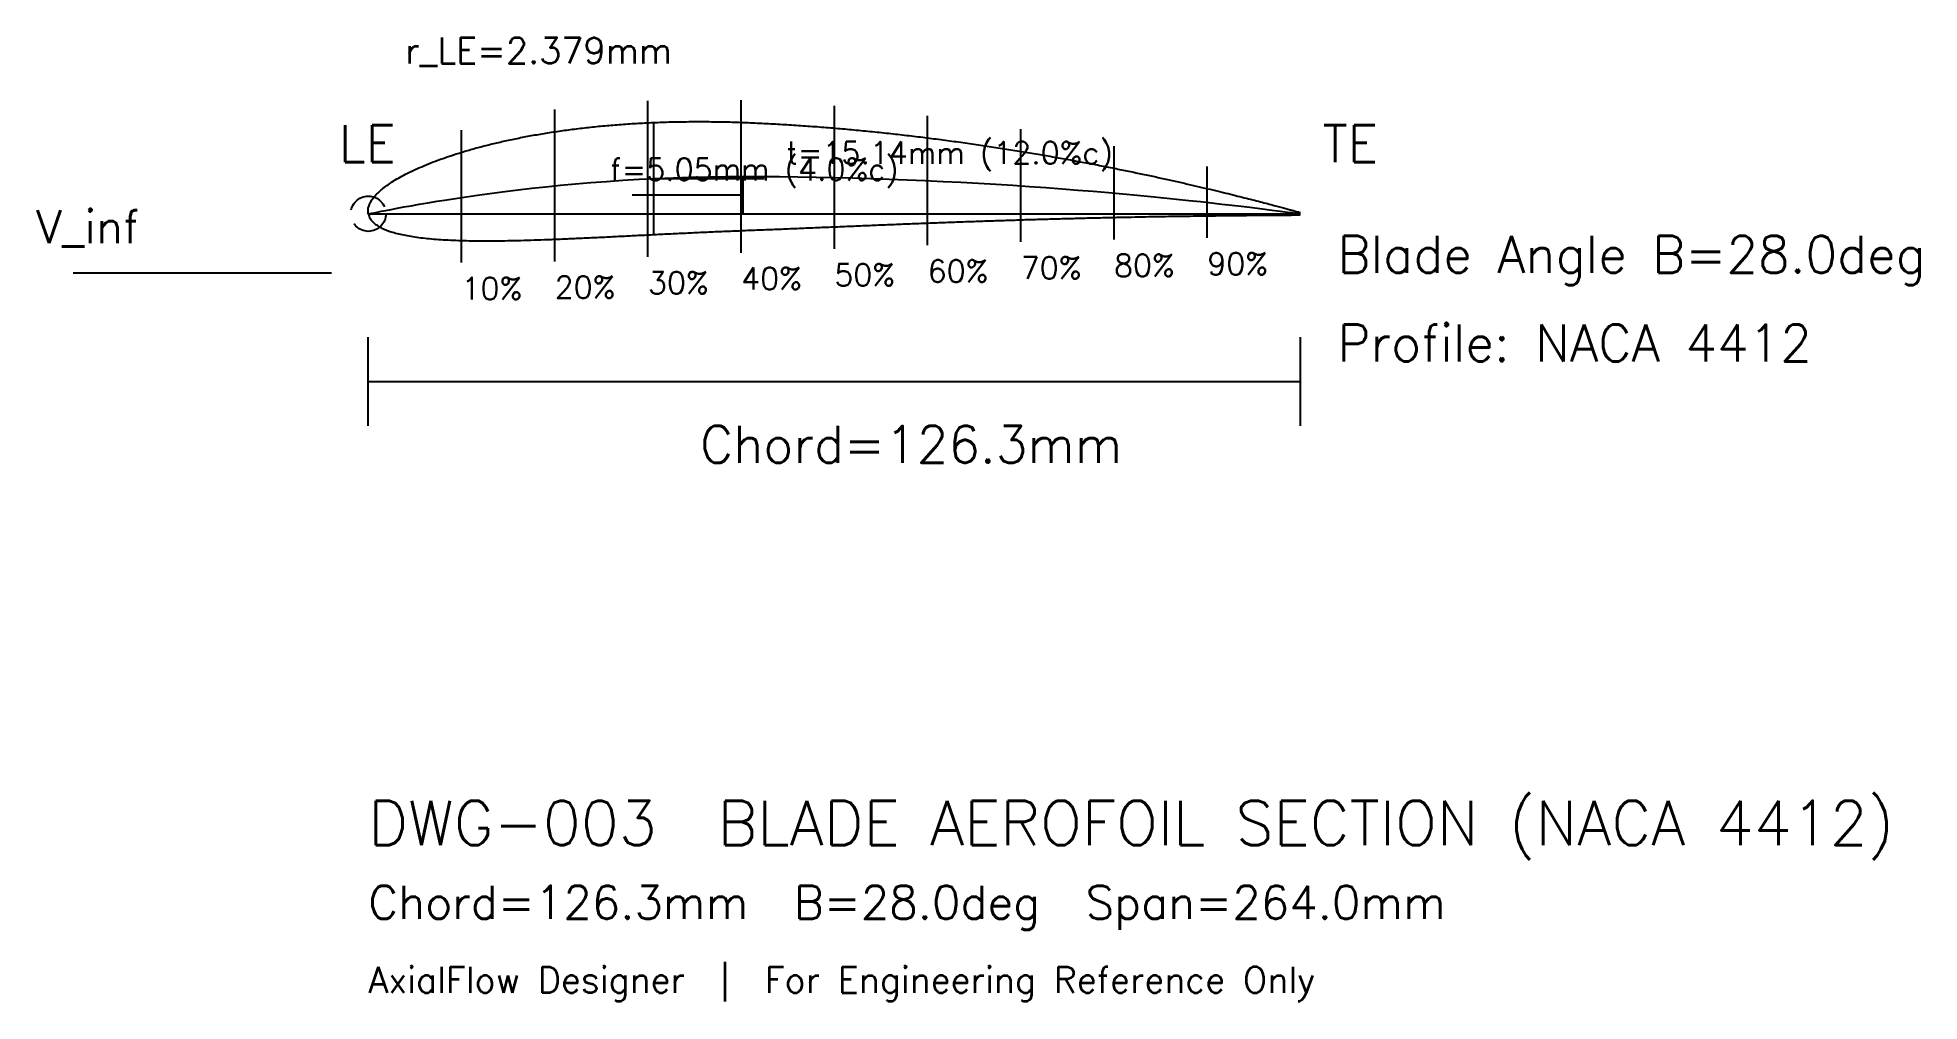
# Model space of a CAD drawing. Extents: x -45 to 210, y -107 to 24.
import ezdxf

# ---------------------------------------------------------------- set-up
doc = ezdxf.new("R2010")
doc.units = 0
doc.linetypes.add('DASHED', pattern=[8, 6, -2])
for name, color, linetype in [('ANNOTATION', 3, 'Continuous'), ('BLADE_SURFACE', 5, 'Continuous'), ('CAMBER_LINE', 4, 'Continuous'), ('CENTERLINE', 1, 'Continuous'), ('DIMENSIONS', 7, 'Continuous'), ('STATION_TICKS', 9, 'Continuous'), ('TITLE_BLOCK', 5, 'Continuous')]:
    doc.layers.add(name, color=color, linetype=linetype)
doc.styles.get("Standard").update_dxf_attribs({"font": 'simplex.shx'})

msp = doc.modelspace()

# ---------------------------------------------------------------- linework, layer by layer
at = {"layer": 'ANNOTATION'}
msp.add_line((-40, -8), (-5, -8), dxfattribs=at)
at = {"layer": 'BLADE_SURFACE'}
for points in [[(0, 0), (-0.02, 0.15), (-0.04, 0.29), (-0.04, 0.44), (-0.04, 0.44), (-0.04, 0.59), (-0.01, 0.74), (0.02, 0.89), (0.02, 0.89), (0.06, 1.04), (0.12, 1.2), (0.19, 1.35), (0.19, 1.35), (0.26, 1.51), (0.34, 1.67), (0.45, 1.83), (0.45, 1.83), (0.55, 1.99), (0.67, 2.15), (0.81, 2.31), (0.81, 2.31), (0.95, 2.47), (1.1, 2.64), (1.27, 2.81), (1.27, 2.81), (1.44, 2.97), (1.63, 3.14), (1.83, 3.31), (1.83, 3.31), (2.03, 3.47), (2.25, 3.64), (2.49, 3.81), (2.49, 3.81), (2.72, 3.98), (2.98, 4.15), (3.24, 4.33), (3.24, 4.33), (3.51, 4.5), (3.8, 4.67), (4.1, 4.84), (4.1, 4.84), (4.4, 5.01), (4.71, 5.18), (5.05, 5.36), (5.05, 5.36), (5.38, 5.53), (5.73, 5.7), (6.09, 5.87), (6.09, 5.87), (6.45, 6.04), (6.83, 6.21), (7.23, 6.38), (7.23, 6.38), (7.62, 6.55), (8.03, 6.72), (8.46, 6.89), (8.46, 6.89), (8.88, 7.06), (9.32, 7.22), (9.78, 7.39), (9.78, 7.39), (10.23, 7.55), (10.7, 7.71), (11.19, 7.87), (11.19, 7.87), (11.67, 8.03), (12.17, 8.19), (12.68, 8.35), (12.68, 8.35), (13.19, 8.5), (13.72, 8.66), (14.26, 8.81), (14.26, 8.81), (14.8, 8.96), (15.35, 9.11), (15.92, 9.25), (15.92, 9.25), (16.48, 9.4), (17.06, 9.54), (17.65, 9.67), (17.65, 9.67), (18.24, 9.81), (18.85, 9.94), (19.47, 10.07), (19.47, 10.07), (20.08, 10.2), (20.71, 10.33), (21.35, 10.45), (21.35, 10.45), (21.99, 10.57), (22.64, 10.69), (23.31, 10.8), (23.31, 10.8), (23.97, 10.91), (24.64, 11.02), (25.33, 11.12), (25.33, 11.12), (26.01, 11.22), (26.71, 11.32), (27.41, 11.41), (27.41, 11.41), (28.12, 11.5), (28.83, 11.59), (29.55, 11.67), (29.55, 11.67), (30.28, 11.75), (31.01, 11.83), (31.75, 11.9), (31.75, 11.9), (32.49, 11.97), (33.24, 12.03), (34, 12.09), (34, 12.09), (34.76, 12.14), (35.53, 12.2), (36.3, 12.24), (36.3, 12.24), (37.07, 12.29), (37.85, 12.33), (38.64, 12.36), (38.64, 12.36), (39.42, 12.39), (40.22, 12.42), (41.02, 12.44), (41.02, 12.44), (41.82, 12.46), (42.62, 12.47), (43.43, 12.48), (43.43, 12.48), (44.24, 12.49), (45.06, 12.49), (45.88, 12.48), (45.88, 12.48), (46.69, 12.48), (47.52, 12.46), (48.35, 12.45), (48.35, 12.45), (49.17, 12.43), (50.01, 12.4), (50.83, 12.37), (50.83, 12.37), (51.66, 12.34), (52.48, 12.3), (53.31, 12.26), (53.31, 12.26), (54.13, 12.22), (54.96, 12.18), (55.79, 12.13), (55.79, 12.13), (56.62, 12.08), (57.46, 12.03), (58.29, 11.98), (58.29, 11.98), (59.12, 11.92), (59.96, 11.86), (60.79, 11.8), (60.79, 11.8), (61.63, 11.73), (62.46, 11.67), (63.3, 11.6), (63.3, 11.6), (64.13, 11.53), (64.97, 11.45), (65.8, 11.37), (65.8, 11.37), (66.64, 11.3), (67.47, 11.21), (68.3, 11.13), (68.3, 11.13), (69.13, 11.05), (69.96, 10.96), (70.79, 10.87), (70.79, 10.87), (71.62, 10.78), (72.44, 10.68), (73.27, 10.59), (73.27, 10.59), (74.09, 10.49), (74.91, 10.39), (75.72, 10.29), (75.72, 10.29), (76.54, 10.19), (77.35, 10.08), (78.16, 9.97), (78.16, 9.97), (78.97, 9.87), (79.77, 9.76), (80.57, 9.64), (80.57, 9.64), (81.37, 9.53), (82.17, 9.42), (82.96, 9.3), (82.96, 9.3), (83.75, 9.19), (84.53, 9.07), (85.31, 8.95), (85.31, 8.95), (86.09, 8.83), (86.86, 8.71), (87.62, 8.58), (87.62, 8.58), (88.39, 8.46), (89.15, 8.34), (89.9, 8.21), (89.9, 8.21), (90.65, 8.08), (91.39, 7.96), (92.13, 7.83), (92.13, 7.83), (92.87, 7.7), (93.6, 7.57), (94.32, 7.44), (94.32, 7.44), (95.04, 7.31), (95.75, 7.18), (96.45, 7.05), (96.45, 7.05), (97.16, 6.92), (97.85, 6.79), (98.54, 6.66), (98.54, 6.66), (99.22, 6.52), (99.9, 6.39), (100.56, 6.26), (100.56, 6.26), (101.23, 6.13), (101.89, 6), (102.53, 5.86), (102.53, 5.86), (103.18, 5.73), (103.82, 5.6), (104.44, 5.47), (104.44, 5.47), (105.07, 5.34), (105.68, 5.21), (106.28, 5.08), (106.28, 5.08), (106.89, 4.95), (107.48, 4.82), (108.06, 4.69), (108.06, 4.69), (108.64, 4.56), (109.21, 4.44), (109.76, 4.31), (109.76, 4.31), (110.32, 4.19), (110.86, 4.06), (111.4, 3.94), (111.4, 3.94), (111.93, 3.82), (112.45, 3.7), (112.95, 3.58), (112.95, 3.58), (113.46, 3.46), (113.95, 3.34), (114.44, 3.23), (114.44, 3.23), (114.92, 3.11), (115.38, 3), (115.84, 2.89), (115.84, 2.89), (116.29, 2.78), (116.73, 2.67), (117.16, 2.56), (117.16, 2.56), (117.58, 2.46), (118, 2.35), (118.4, 2.25), (118.4, 2.25), (118.79, 2.15), (119.18, 2.06), (119.55, 1.96), (119.55, 1.96), (119.92, 1.87), (120.27, 1.78), (120.62, 1.69), (120.62, 1.69), (120.96, 1.6), (121.28, 1.51), (121.59, 1.43), (121.59, 1.43), (121.91, 1.35), (122.2, 1.27), (122.48, 1.2), (122.48, 1.2), (122.77, 1.12), (123.03, 1.05), (123.28, 0.99), (123.28, 0.99), (123.53, 0.92), (123.77, 0.85), (123.99, 0.8), (123.99, 0.8), (124.21, 0.74), (124.42, 0.68), (124.61, 0.63), (124.61, 0.63), (124.8, 0.58), (124.97, 0.53), (125.13, 0.49), (125.13, 0.49), (125.29, 0.44), (125.43, 0.4), (125.56, 0.37), (125.56, 0.37), (125.68, 0.33), (125.8, 0.3), (125.89, 0.28), (125.89, 0.28), (125.99, 0.25), (126.07, 0.23), (126.13, 0.21), (126.13, 0.21), (126.19, 0.19), (126.24, 0.18), (126.27, 0.17), (126.27, 0.17), (126.3, 0.16), (126.31, 0.16), (126.32, 0.16)], [(0, 0), (0.04, -0.14), (0.08, -0.28), (0.13, -0.42), (0.13, -0.42), (0.19, -0.56), (0.27, -0.69), (0.36, -0.81), (0.36, -0.81), (0.46, -0.94), (0.57, -1.06), (0.69, -1.18), (0.69, -1.18), (0.81, -1.3), (0.95, -1.41), (1.11, -1.52), (1.11, -1.52), (1.26, -1.63), (1.43, -1.73), (1.62, -1.83), (1.62, -1.83), (1.8, -1.93), (2, -2.03), (2.22, -2.12), (2.22, -2.12), (2.44, -2.21), (2.67, -2.3), (2.91, -2.38), (2.91, -2.38), (3.16, -2.46), (3.42, -2.54), (3.69, -2.61), (3.69, -2.61), (3.97, -2.69), (4.26, -2.76), (4.56, -2.82), (4.56, -2.82), (4.87, -2.89), (5.19, -2.95), (5.52, -3.01), (5.52, -3.01), (5.85, -3.07), (6.2, -3.12), (6.56, -3.17), (6.56, -3.17), (6.92, -3.22), (7.29, -3.26), (7.68, -3.31), (7.68, -3.31), (8.06, -3.35), (8.46, -3.38), (8.88, -3.42), (8.88, -3.42), (9.29, -3.45), (9.72, -3.48), (10.15, -3.51), (10.15, -3.51), (10.59, -3.54), (11.04, -3.56), (11.51, -3.58), (11.51, -3.58), (11.97, -3.6), (12.45, -3.61), (12.94, -3.63), (12.94, -3.63), (13.42, -3.64), (13.92, -3.65), (14.44, -3.65), (14.44, -3.65), (14.95, -3.66), (15.47, -3.66), (16, -3.66), (16, -3.66), (16.54, -3.66), (17.08, -3.66), (17.64, -3.65), (17.64, -3.65), (18.2, -3.65), (18.76, -3.64), (19.34, -3.63), (19.34, -3.63), (19.92, -3.62), (20.5, -3.6), (21.1, -3.59), (21.1, -3.59), (21.7, -3.57), (22.31, -3.55), (22.92, -3.53), (22.92, -3.53), (23.54, -3.51), (24.17, -3.49), (24.8, -3.47), (24.8, -3.47), (25.44, -3.44), (26.08, -3.42), (26.73, -3.39), (26.73, -3.39), (27.39, -3.36), (28.05, -3.33), (28.72, -3.3), (28.72, -3.3), (29.39, -3.27), (30.07, -3.24), (30.75, -3.21), (30.75, -3.21), (31.44, -3.18), (32.13, -3.14), (32.83, -3.11), (32.83, -3.11), (33.54, -3.07), (34.24, -3.04), (34.96, -3), (34.96, -3), (35.67, -2.96), (36.4, -2.93), (37.13, -2.89), (37.13, -2.89), (37.85, -2.86), (38.59, -2.82), (39.33, -2.78), (39.33, -2.78), (40.07, -2.74), (40.82, -2.71), (41.57, -2.67), (41.57, -2.67), (42.32, -2.64), (43.08, -2.6), (43.84, -2.56), (43.84, -2.56), (44.6, -2.53), (45.37, -2.49), (46.14, -2.46), (46.14, -2.46), (46.91, -2.42), (47.69, -2.39), (48.47, -2.36), (48.47, -2.36), (49.25, -2.33), (50.03, -2.3), (50.83, -2.27), (50.83, -2.27), (51.62, -2.23), (52.43, -2.2), (53.24, -2.17), (53.24, -2.17), (54.04, -2.14), (54.85, -2.11), (55.66, -2.08), (55.66, -2.08), (56.47, -2.04), (57.29, -2.01), (58.1, -1.98), (58.1, -1.98), (58.92, -1.94), (59.73, -1.91), (60.55, -1.87), (60.55, -1.87), (61.37, -1.84), (62.18, -1.81), (63, -1.77), (63, -1.77), (63.82, -1.74), (64.64, -1.71), (65.46, -1.67), (65.46, -1.67), (66.27, -1.64), (67.09, -1.6), (67.91, -1.57), (67.91, -1.57), (68.72, -1.54), (69.54, -1.5), (70.35, -1.47), (70.35, -1.47), (71.17, -1.44), (71.98, -1.41), (72.79, -1.37), (72.79, -1.37), (73.6, -1.34), (74.41, -1.31), (75.22, -1.28), (75.22, -1.28), (76.02, -1.25), (76.82, -1.22), (77.62, -1.19), (77.62, -1.19), (78.42, -1.16), (79.22, -1.13), (80.01, -1.1), (80.01, -1.1), (80.8, -1.07), (81.59, -1.04), (82.37, -1.02), (82.37, -1.02), (83.16, -0.99), (83.93, -0.96), (84.71, -0.94), (84.71, -0.94), (85.48, -0.91), (86.25, -0.89), (87.01, -0.86), (87.01, -0.86), (87.77, -0.84), (88.53, -0.81), (89.28, -0.79), (89.28, -0.79), (90.03, -0.77), (90.77, -0.75), (91.51, -0.73), (91.51, -0.73), (92.25, -0.71), (92.97, -0.69), (93.7, -0.67), (93.7, -0.67), (94.42, -0.65), (95.13, -0.63), (95.84, -0.61), (95.84, -0.61), (96.54, -0.59), (97.24, -0.57), (97.93, -0.56), (97.93, -0.56), (98.62, -0.54), (99.3, -0.53), (99.97, -0.51), (99.97, -0.51), (100.64, -0.5), (101.31, -0.48), (101.96, -0.47), (101.96, -0.47), (102.61, -0.45), (103.25, -0.44), (103.88, -0.43), (103.88, -0.43), (104.52, -0.42), (105.14, -0.4), (105.75, -0.39), (105.75, -0.39), (106.36, -0.38), (106.96, -0.37), (107.55, -0.36), (107.55, -0.36), (108.14, -0.35), (108.72, -0.34), (109.28, -0.33), (109.28, -0.33), (109.85, -0.32), (110.4, -0.32), (110.94, -0.31), (110.94, -0.31), (111.48, -0.3), (112.01, -0.29), (112.53, -0.29), (112.53, -0.29), (113.05, -0.28), (113.55, -0.27), (114.04, -0.27), (114.04, -0.27), (114.53, -0.26), (115.01, -0.25), (115.48, -0.25), (115.48, -0.25), (115.94, -0.24), (116.39, -0.24), (116.83, -0.23), (116.83, -0.23), (117.27, -0.23), (117.69, -0.22), (118.1, -0.22), (118.1, -0.22), (118.51, -0.22), (118.9, -0.21), (119.29, -0.21), (119.29, -0.21), (119.67, -0.21), (120.03, -0.2), (120.38, -0.2), (120.38, -0.2), (120.73, -0.2), (121.07, -0.19), (121.39, -0.19), (121.39, -0.19), (121.71, -0.19), (122.02, -0.19), (122.31, -0.18), (122.31, -0.18), (122.6, -0.18), (122.88, -0.18), (123.13, -0.18), (123.13, -0.18), (123.39, -0.18), (123.64, -0.17), (123.87, -0.17), (123.87, -0.17), (124.09, -0.17), (124.31, -0.17), (124.5, -0.17), (124.5, -0.17), (124.7, -0.17), (124.88, -0.17), (125.04, -0.17), (125.04, -0.17), (125.21, -0.16), (125.36, -0.16), (125.49, -0.16), (125.49, -0.16), (125.62, -0.16), (125.73, -0.16), (125.83, -0.16), (125.83, -0.16), (125.93, -0.16), (126.01, -0.16), (126.08, -0.16), (126.08, -0.16), (126.15, -0.16), (126.2, -0.16), (126.23, -0.16), (126.23, -0.16), (126.26, -0.16), (126.27, -0.16), (126.28, -0.16)]]:
    msp.add_open_spline(points, degree=3, knots=[0, 0, 0, 0, 0.012346, 0.012346, 0.012346, 0.012346, 0.024691, 0.024691, 0.024691, 0.024691, 0.037037, 0.037037, 0.037037, 0.037037, 0.049383, 0.049383, 0.049383, 0.049383, 0.061728, 0.061728, 0.061728, 0.061728, 0.074074, 0.074074, 0.074074, 0.074074, 0.08642, 0.08642, 0.08642, 0.08642, 0.098765, 0.098765, 0.098765, 0.098765, 0.111111, 0.111111, 0.111111, 0.111111, 0.123457, 0.123457, 0.123457, 0.123457, 0.135802, 0.135802, 0.135802, 0.135802, 0.148148, 0.148148, 0.148148, 0.148148, 0.160494, 0.160494, 0.160494, 0.160494, 0.17284, 0.17284, 0.17284, 0.17284, 0.185185, 0.185185, 0.185185, 0.185185, 0.197531, 0.197531, 0.197531, 0.197531, 0.209877, 0.209877, 0.209877, 0.209877, 0.222222, 0.222222, 0.222222, 0.222222, 0.234568, 0.234568, 0.234568, 0.234568, 0.246914, 0.246914, 0.246914, 0.246914, 0.259259, 0.259259, 0.259259, 0.259259, 0.271605, 0.271605, 0.271605, 0.271605, 0.283951, 0.283951, 0.283951, 0.283951, 0.296296, 0.296296, 0.296296, 0.296296, 0.308642, 0.308642, 0.308642, 0.308642, 0.320988, 0.320988, 0.320988, 0.320988, 0.333333, 0.333333, 0.333333, 0.333333, 0.345679, 0.345679, 0.345679, 0.345679, 0.358025, 0.358025, 0.358025, 0.358025, 0.37037, 0.37037, 0.37037, 0.37037, 0.382716, 0.382716, 0.382716, 0.382716, 0.395062, 0.395062, 0.395062, 0.395062, 0.407407, 0.407407, 0.407407, 0.407407, 0.419753, 0.419753, 0.419753, 0.419753, 0.432099, 0.432099, 0.432099, 0.432099, 0.444444, 0.444444, 0.444444, 0.444444, 0.45679, 0.45679, 0.45679, 0.45679, 0.469136, 0.469136, 0.469136, 0.469136, 0.481481, 0.481481, 0.481481, 0.481481, 0.493827, 0.493827, 0.493827, 0.493827, 0.506173, 0.506173, 0.506173, 0.506173, 0.518519, 0.518519, 0.518519, 0.518519, 0.530864, 0.530864, 0.530864, 0.530864, 0.54321, 0.54321, 0.54321, 0.54321, 0.555556, 0.555556, 0.555556, 0.555556, 0.567901, 0.567901, 0.567901, 0.567901, 0.580247, 0.580247, 0.580247, 0.580247, 0.592593, 0.592593, 0.592593, 0.592593, 0.604938, 0.604938, 0.604938, 0.604938, 0.617284, 0.617284, 0.617284, 0.617284, 0.62963, 0.62963, 0.62963, 0.62963, 0.641975, 0.641975, 0.641975, 0.641975, 0.654321, 0.654321, 0.654321, 0.654321, 0.666667, 0.666667, 0.666667, 0.666667, 0.679012, 0.679012, 0.679012, 0.679012, 0.691358, 0.691358, 0.691358, 0.691358, 0.703704, 0.703704, 0.703704, 0.703704, 0.716049, 0.716049, 0.716049, 0.716049, 0.728395, 0.728395, 0.728395, 0.728395, 0.740741, 0.740741, 0.740741, 0.740741, 0.753086, 0.753086, 0.753086, 0.753086, 0.765432, 0.765432, 0.765432, 0.765432, 0.777778, 0.777778, 0.777778, 0.777778, 0.790123, 0.790123, 0.790123, 0.790123, 0.802469, 0.802469, 0.802469, 0.802469, 0.814815, 0.814815, 0.814815, 0.814815, 0.82716, 0.82716, 0.82716, 0.82716, 0.839506, 0.839506, 0.839506, 0.839506, 0.851852, 0.851852, 0.851852, 0.851852, 0.864198, 0.864198, 0.864198, 0.864198, 0.876543, 0.876543, 0.876543, 0.876543, 0.888889, 0.888889, 0.888889, 0.888889, 0.901235, 0.901235, 0.901235, 0.901235, 0.91358, 0.91358, 0.91358, 0.91358, 0.925926, 0.925926, 0.925926, 0.925926, 0.938272, 0.938272, 0.938272, 0.938272, 0.950617, 0.950617, 0.950617, 0.950617, 0.962963, 0.962963, 0.962963, 0.962963, 0.975309, 0.975309, 0.975309, 0.975309, 1, 1, 1, 1], dxfattribs=at)
at = {"layer": 'CAMBER_LINE', "linetype": 'DASHED'}
msp.add_lwpolyline([(0, 0), (0.05, 0.01), (0.19, 0.04), (0.44, 0.09), (0.78, 0.15), (1.21, 0.24), (1.74, 0.34), (2.37, 0.46), (3.09, 0.6), (3.9, 0.75), (4.81, 0.92), (5.8, 1.09), (6.88, 1.28), (8.05, 1.48), (9.31, 1.69), (10.64, 1.9), (12.06, 2.12), (13.56, 2.35), (15.13, 2.57), (16.78, 2.8), (18.5, 3.02), (20.28, 3.24), (22.14, 3.46), (24.05, 3.67), (26.03, 3.86), (28.07, 4.05), (30.15, 4.23), (32.29, 4.39), (34.48, 4.54), (36.71, 4.67), (38.98, 4.79), (41.29, 4.88), (43.64, 4.96), (46.01, 5.01), (48.41, 5.04), (50.83, 5.05), (53.27, 5.05), (55.73, 5.03), (58.2, 5), (60.67, 4.96), (63.15, 4.91), (65.63, 4.85), (68.1, 4.78), (70.57, 4.7), (73.03, 4.61), (75.47, 4.5), (77.89, 4.39), (80.29, 4.27), (82.66, 4.14), (85.01, 4.01), (87.32, 3.86), (89.59, 3.71), (91.82, 3.55), (94.01, 3.39), (96.15, 3.22), (98.23, 3.05), (100.27, 2.87), (102.25, 2.7), (104.16, 2.52), (106.02, 2.34), (107.8, 2.17), (109.52, 1.99), (111.17, 1.82), (112.74, 1.65), (114.24, 1.48), (115.66, 1.32), (116.99, 1.16), (118.25, 1.02), (119.42, 0.88), (120.5, 0.74), (121.49, 0.62), (122.4, 0.51), (123.21, 0.4), (123.93, 0.31), (124.56, 0.23), (125.09, 0.16), (125.52, 0.1), (125.86, 0.06), (126.11, 0.03), (126.25, 0.01), (126.3, 0)], dxfattribs=at)
at = {"layer": 'CENTERLINE'}
msp.add_line((0, 0), (126.3, 0), dxfattribs=at)
at = {"layer": 'DIMENSIONS'}
for p, q in [((38.65, 12.36), (38.65, -2.82)), ((38.65, 4.77), (53.65, 4.77)), ((50.77, 0), (50.77, 5.05)), ((50.77, 2.53), (35.77, 2.53)), ((0, -28.73), (0, -16.73)), ((126.3, -28.73), (126.3, -16.73)), ((0, -22.73), (126.3, -22.73))]:
    msp.add_line(p, q, dxfattribs=at)
at = {"layer": 'DIMENSIONS', "linetype": 'DASHED'}
msp.add_circle((0, 0), 2.38, dxfattribs=at)
at = {"layer": 'STATION_TICKS'}
for p, q in [((37.89, -5.85), (37.89, 15.32)), ((50.52, -5.28), (50.52, 15.38)), ((25.26, -6.45), (25.26, 14.11)), ((63.15, -4.77), (63.15, 14.61)), ((75.78, -4.26), (75.78, 13.28)), ((12.63, -6.62), (12.63, 11.33)), ((88.41, -3.82), (88.41, 11.45)), ((101.04, -3.49), (101.04, 9.16)), ((113.67, -3.27), (113.67, 6.41))]:
    msp.add_line(p, q, dxfattribs=at)

# ---------------------------------------------------------------- texts
at = {"layer": 'ANNOTATION'}
for s, height, p in [('r_LE=2.379mm', 3.5, (5, 20.36)), ('LE', 5, (-4, 7)), ('TE', 5, (129.3, 7)), ('V_inf', 4.5, (-45, -4)), ('Blade Angle B=28.0deg', 5, (131.3, -8)), ('40%', 3, (50.52, -10.28)), ('50%', 3, (63.15, -9.77)), ('60%', 3, (75.78, -9.26)), ('70%', 3, (88.41, -8.82)), ('80%', 3, (101.04, -8.49)), ('90%', 3, (113.67, -8.27)), ('10%', 3, (12.63, -11.62)), ('20%', 3, (25.26, -11.45)), ('30%', 3, (37.89, -10.85)), ('Profile: NACA 4412', 5, (131.3, -20)), ('Chord=126.3mm  B=28.0deg  Span=264.0mm', 4.5, (0, -95.52)), ('AxialFlow Designer  |  For Engineering Reference Only', 3.5, (0, -105.52))]:
    msp.add_text(s, height=height, dxfattribs=at).set_placement(p)
at = {"layer": 'DIMENSIONS'}
for s, height, p in [('t=15.14mm (12.0%c)', 3, (56.65, 6.77)), ('f=5.05mm (4.0%c)', 3, (32.77, 4.53)), ('Chord=126.3mm', 5, (44.95, -33.73))]:
    msp.add_text(s, height=height, dxfattribs=at).set_placement(p)
at = {"layer": 'TITLE_BLOCK'}
msp.add_text('DWG-003  BLADE AEROFOIL SECTION (NACA 4412)', height=6, dxfattribs=at).set_placement((0, -85.52))

doc.saveas('drawing.dxf')
